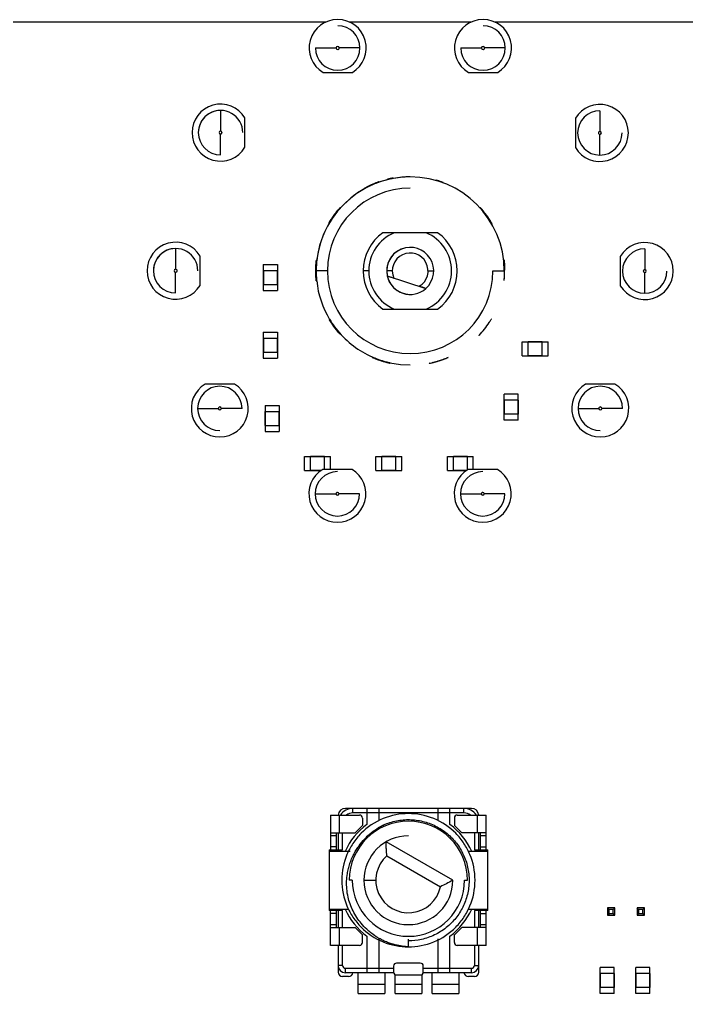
# Model space of a CAD drawing. Header units: millimetres. Extents: x -189 to 189, y -59 to 60.
# Drawn here: x 99.6 to 144.6, y -6.9 to 58.9 of the extents above; entities that cross this region are included whole.
import ezdxf

# ---------------------------------------------------------------- set-up
doc = ezdxf.new("R2010")
doc.units = ezdxf.units.MM

msp = doc.modelspace()

# ---------------------------------------------------------------- linework, layer by layer
at = {"color": 7, "linetype": 'Continuous', "lineweight": 25}
for p, q in [((120.266, 58.74), (-175.912, 58.74)), ((121.079, 58.92), (121.079, 58.92)), ((130.077, 58.74), (121.891, 58.74)), ((130.89, 58.92), (130.89, 58.92)), ((162.313, 58.74), (131.703, 58.74)), ((121.079, 58.495), (121.079, 58.495)), ((130.89, 58.495), (130.89, 58.495)), ((119.579, 56.995), (120.979, 56.995)), ((122.579, 56.995), (121.179, 56.995)), ((123.004, 56.995), (123.004, 56.995)), ((129.39, 56.995), (130.79, 56.995)), ((132.39, 56.995), (130.99, 56.995)), ((132.815, 56.995), (132.815, 56.995)), ((120.088, 55.345), (122.07, 55.345)), ((121.079, 55.495), (121.079, 55.495)), ((129.899, 55.345), (131.881, 55.345)), ((130.89, 55.495), (130.89, 55.495)), ((113.171, 53.203), (113.171, 53.203)), ((113.171, 52.778), (113.171, 51.378)), ((138.778, 52.758), (138.778, 51.358)), ((114.821, 50.287), (114.821, 52.269)), ((137.127, 52.249), (137.127, 50.267)), ((111.246, 51.278), (111.246, 51.278)), ((111.671, 51.278), (111.671, 51.278)), ((113.171, 49.778), (113.171, 51.178)), ((114.671, 51.278), (114.671, 51.278)), ((137.278, 51.258), (137.278, 51.258)), ((138.778, 49.758), (138.778, 51.158)), ((140.278, 51.258), (140.278, 51.258)), ((140.703, 51.258), (140.703, 51.258)), ((138.778, 49.333), (138.778, 49.333)), ((124.445, 48.1), (124.437, 48.124)), ((124.59, 48.16), (124.59, 48.16)), ((124.741, 48.166), (124.733, 48.19)), ((124.829, 48.183), (124.821, 48.207)), ((125.974, 48.287), (125.974, 48.287)), ((127.71, 48.045), (127.718, 48.069)), ((122.883, 47.513), (122.891, 47.488)), ((123.382, 47.733), (123.374, 47.758)), ((123.871, 47.928), (123.863, 47.953)), ((128.068, 47.932), (128.076, 47.956)), ((128.181, 47.891), (128.189, 47.916)), ((121.264, 46.196), (121.243, 46.211)), ((130.669, 46.213), (130.689, 46.228)), ((130.686, 46.194), (130.707, 46.209)), ((120.855, 45.694), (120.834, 45.708)), ((131.076, 45.718), (131.096, 45.733)), ((120.487, 45.182), (120.508, 45.167)), ((131.443, 45.165), (131.463, 45.18)), ((131.503, 45.112), (131.461, 45.179)), ((131.482, 45.097), (131.503, 45.112)), ((127.051, 44.515), (124.897, 44.515)), ((110.139, 43.872), (110.139, 43.872)), ((110.139, 43.447), (110.139, 42.047)), ((125.974, 43.524), (125.974, 43.524)), ((141.809, 43.427), (141.809, 42.027)), ((111.79, 40.956), (111.79, 42.938)), ((140.159, 42.918), (140.159, 40.936)), ((116.059, 42.374), (117.009, 42.374)), ((116.059, 42.374), (116.059, 41.974)), ((117.009, 42.374), (117.009, 41.974)), ((119.627, 42.538), (119.653, 42.538)), ((119.638, 42.642), (119.664, 42.642)), ((132.28, 42.69), (132.305, 42.69)), ((132.317, 42.585), (132.291, 42.585)), ((108.214, 41.947), (108.214, 41.947)), ((108.639, 41.947), (108.639, 41.947)), ((110.139, 40.447), (110.139, 41.847)), ((111.639, 41.947), (111.639, 41.947)), ((116.059, 41.974), (117.009, 41.974)), ((116.06, 41.024), (116.06, 41.974)), ((116.061, 41.974), (116.061, 41.024)), ((117.008, 41.974), (117.008, 41.024)), ((117.008, 41.024), (117.008, 41.974)), ((119.599, 41.961), (119.624, 41.961)), ((120.386, 41.937), (119.624, 41.937)), ((123.18, 41.937), (122.799, 41.937)), ((124.768, 41.937), (124.387, 41.937)), ((124.423, 41.6), (127.031, 40.752)), ((127.181, 41.937), (127.562, 41.937)), ((131.562, 41.937), (132.324, 41.937)), ((132.35, 41.992), (132.324, 41.992)), ((140.309, 41.927), (140.309, 41.927)), ((141.809, 40.427), (141.809, 41.827)), ((143.309, 41.927), (143.309, 41.927)), ((143.734, 41.927), (143.734, 41.927)), ((116.059, 41.024), (116.059, 40.624)), ((116.059, 41.024), (117.009, 41.024)), ((117.009, 41.024), (117.009, 40.624)), ((119.625, 41.366), (119.65, 41.366)), ((119.635, 41.262), (119.66, 41.262)), ((132.293, 41.309), (132.319, 41.309)), ((132.301, 41.387), (132.326, 41.387)), ((116.059, 40.624), (117.009, 40.624)), ((125.974, 40.349), (125.974, 40.349)), ((141.809, 40.002), (141.809, 40.002)), ((124.897, 39.359), (127.051, 39.359)), ((120.524, 38.679), (120.503, 38.664)), ((131.295, 38.47), (131.315, 38.455)), ((131.315, 38.502), (131.335, 38.487)), ((131.315, 38.455), (131.335, 38.487)), ((131.438, 38.702), (131.459, 38.687)), ((116.059, 37.802), (117.009, 37.802)), ((116.059, 37.802), (116.059, 37.402)), ((117.009, 37.802), (117.009, 37.402)), ((121.268, 37.674), (121.248, 37.659)), ((130.61, 37.597), (130.63, 37.582)), ((116.059, 37.402), (117.009, 37.402)), ((116.06, 36.452), (116.06, 37.402)), ((116.061, 37.402), (116.061, 36.452)), ((117.008, 37.402), (117.008, 36.452)), ((117.008, 36.452), (117.008, 37.402)), ((133.528, 36.198), (133.528, 37.148)), ((133.528, 37.148), (133.928, 37.148)), ((133.928, 36.198), (133.928, 37.148)), ((134.878, 37.147), (133.928, 37.147)), ((133.928, 37.146), (134.878, 37.146)), ((134.878, 37.148), (135.278, 37.148)), ((134.878, 36.198), (134.878, 37.148)), ((135.278, 36.198), (135.278, 37.148)), ((116.059, 36.452), (116.059, 36.052)), ((116.059, 36.452), (117.009, 36.452)), ((117.009, 36.452), (117.009, 36.052)), ((133.528, 36.198), (133.928, 36.198)), ((133.928, 36.199), (134.878, 36.199)), ((134.878, 36.199), (133.928, 36.199)), ((134.878, 36.198), (135.278, 36.198)), ((116.059, 36.052), (117.009, 36.052)), ((123.409, 36.101), (123.416, 36.125)), ((123.627, 36.037), (123.619, 36.013)), ((124.2, 35.84), (124.192, 35.816)), ((124.336, 35.802), (124.328, 35.778)), ((124.605, 35.736), (124.597, 35.712)), ((125.974, 35.587), (125.974, 35.587)), ((127.258, 35.718), (127.266, 35.694)), ((127.437, 35.758), (127.445, 35.734)), ((127.47, 35.74), (127.463, 35.764)), ((127.665, 35.816), (127.673, 35.792)), ((128.452, 36.09), (128.46, 36.066)), ((128.524, 36.121), (128.532, 36.097)), ((114.112, 34.296), (112.13, 34.296)), ((139.799, 34.296), (137.816, 34.296)), ((113.121, 34.146), (113.121, 34.146)), ((132.316, 33.211), (132.316, 33.611)), ((133.266, 33.611), (132.316, 33.611)), ((133.266, 33.211), (133.266, 33.611)), ((138.807, 34.146), (138.807, 34.146)), ((133.266, 33.211), (132.316, 33.211)), ((132.317, 32.261), (132.317, 33.211)), ((132.317, 33.211), (132.317, 32.261)), ((133.264, 32.261), (133.264, 33.211)), ((133.265, 33.211), (133.265, 32.261)), ((111.196, 32.646), (111.196, 32.646)), ((111.621, 32.646), (113.021, 32.646)), ((114.621, 32.646), (113.221, 32.646)), ((116.186, 32.849), (117.136, 32.849)), ((116.186, 32.849), (116.186, 32.449)), ((116.186, 32.449), (117.136, 32.449)), ((116.187, 31.499), (116.187, 32.449)), ((116.188, 32.449), (116.188, 31.499)), ((117.135, 32.449), (117.135, 31.499)), ((117.135, 31.499), (117.135, 32.449)), ((117.136, 32.849), (117.136, 32.449)), ((133.266, 32.261), (132.316, 32.261)), ((132.316, 31.861), (132.316, 32.261)), ((133.266, 31.861), (133.266, 32.261)), ((136.882, 32.646), (136.882, 32.646)), ((137.307, 32.646), (138.707, 32.646)), ((140.307, 32.646), (138.907, 32.646)), ((133.266, 31.861), (132.316, 31.861)), ((113.121, 31.146), (113.121, 31.146)), ((116.186, 31.499), (117.136, 31.499)), ((116.186, 31.499), (116.186, 31.099)), ((116.186, 31.099), (117.136, 31.099)), ((117.136, 31.499), (117.136, 31.099)), ((138.807, 31.146), (138.807, 31.146)), ((113.121, 30.721), (113.121, 30.721)), ((138.807, 30.721), (138.807, 30.721)), ((118.834, 29.401), (119.234, 29.401)), ((118.834, 28.451), (118.834, 29.401)), ((119.234, 28.451), (119.234, 29.401)), ((120.184, 29.4), (119.234, 29.4)), ((119.234, 29.399), (120.184, 29.399)), ((120.184, 29.401), (120.584, 29.401)), ((120.184, 28.529), (120.184, 29.401)), ((120.584, 28.529), (120.584, 29.401)), ((123.66, 28.451), (123.66, 29.401)), ((123.66, 29.401), (124.06, 29.401)), ((124.06, 28.451), (124.06, 29.401)), ((125.01, 29.4), (124.06, 29.4)), ((124.06, 29.399), (125.01, 29.399)), ((125.01, 29.401), (125.41, 29.401)), ((125.01, 28.451), (125.01, 29.401)), ((125.41, 28.451), (125.41, 29.401)), ((128.486, 28.451), (128.486, 29.401)), ((128.486, 29.401), (128.886, 29.401)), ((128.886, 28.451), (128.886, 29.401)), ((129.836, 29.4), (128.886, 29.4)), ((128.886, 29.399), (129.836, 29.399)), ((129.836, 28.503), (129.836, 29.401)), ((129.836, 29.401), (130.236, 29.401)), ((130.236, 28.529), (130.236, 29.401)), ((118.834, 28.451), (119.234, 28.451)), ((119.234, 28.452), (119.949, 28.452)), ((119.949, 28.452), (119.234, 28.452)), ((122.05, 28.529), (120.067, 28.529)), ((121.059, 28.379), (121.059, 28.379)), ((123.66, 28.451), (124.06, 28.451)), ((124.06, 28.452), (125.01, 28.452)), ((125.01, 28.452), (124.06, 28.452)), ((125.01, 28.451), (125.41, 28.451)), ((128.486, 28.451), (128.886, 28.451)), ((128.886, 28.452), (129.761, 28.452)), ((129.76, 28.452), (128.886, 28.452)), ((131.861, 28.529), (129.879, 28.529)), ((130.87, 28.379), (130.87, 28.379)), ((119.134, 26.879), (119.134, 26.879)), ((119.559, 26.879), (120.959, 26.879)), ((122.559, 26.879), (121.159, 26.879)), ((128.945, 26.879), (128.945, 26.879)), ((129.37, 26.879), (130.77, 26.879)), ((132.37, 26.879), (130.97, 26.879)), ((121.059, 25.379), (121.059, 25.379)), ((130.87, 25.379), (130.87, 25.379)), ((121.059, 24.954), (121.059, 24.954)), ((130.87, 24.954), (130.87, 24.954)), ((130.104, 5.629), (121.604, 5.629)), ((122.104, 5.329), (122.104, 5.629)), ((129.604, 5.329), (122.104, 5.329)), ((123.054, 5.629), (123.054, 4.553)), ((123.854, 5.629), (123.854, 4.81)), ((127.854, 4.81), (127.854, 5.629)), ((128.654, 4.553), (128.654, 5.629)), ((129.604, 5.329), (129.604, 5.629)), ((120.604, 5.179), (122.554, 5.179)), ((120.604, 5.179), (120.604, 2.829)), ((121.204, 3.979), (121.204, 5.179)), ((122.754, 4.979), (122.754, 4.479)), ((128.954, 4.979), (128.954, 4.479)), ((129.154, 5.179), (131.104, 5.179)), ((130.504, 5.179), (130.504, 3.979)), ((131.104, 2.829), (131.104, 5.179)), ((120.604, 3.979), (122.254, 3.979)), ((121.004, 2.834), (121.004, 3.979)), ((121.104, 3.979), (121.104, 2.829)), ((121.404, 2.829), (121.404, 3.979)), ((122.754, 4.479), (122.254, 3.979)), ((124.215, 4.416), (124.172, 4.511)), ((129.454, 3.979), (128.954, 4.479)), ((131.104, 3.979), (129.454, 3.979)), ((130.304, 3.979), (130.304, 2.829)), ((130.604, 2.829), (130.604, 3.979)), ((130.704, 3.979), (130.704, 2.834)), ((121.004, 3.779), (120.604, 3.779)), ((128.854, 0.779), (124.354, 3.377)), ((131.104, 3.779), (130.704, 3.779)), ((120.504, 2.829), (120.504, -1.271)), ((120.504, 2.829), (121.404, 2.829)), ((121.927, 2.729), (120.504, 2.729)), ((121.004, 3.034), (120.604, 3.034)), ((120.604, 2.834), (121.004, 2.834)), ((131.204, 2.729), (129.889, 2.729)), ((130.304, 2.829), (131.204, 2.829)), ((130.704, 3.034), (131.104, 3.034)), ((130.704, 2.834), (131.104, 2.834)), ((131.204, -1.271), (131.204, 2.829)), ((124.398, 2.428), (128.011, 0.342)), ((122.064, 0.779), (121.864, 0.779)), ((122.854, 0.779), (123.654, 0.779)), ((129.644, 0.779), (129.844, 0.779)), ((120.504, -1.171), (121.805, -1.171)), ((121.404, -1.271), (120.504, -1.271)), ((120.604, -3.621), (120.604, -1.271)), ((121.004, -1.276), (120.604, -1.276)), ((121.004, -2.421), (121.004, -1.276)), ((121.104, -1.271), (121.104, -2.421)), ((121.404, -2.421), (121.404, -1.271)), ((129.864, -1.171), (131.204, -1.171)), ((131.204, -1.271), (130.304, -1.271)), ((130.304, -1.271), (130.304, -2.421)), ((130.604, -2.421), (130.604, -1.271)), ((131.104, -1.276), (130.704, -1.276)), ((130.704, -1.276), (130.704, -2.421)), ((131.104, -3.621), (131.104, -1.271)), ((139.397, -1.201), (139.287, -1.092)), ((139.287, -1.092), (139.287, -1.592)), ((139.787, -1.092), (139.287, -1.092)), ((139.397, -1.483), (139.397, -1.201)), ((139.678, -1.201), (139.397, -1.201)), ((139.678, -1.201), (139.787, -1.092)), ((139.678, -1.483), (139.678, -1.201)), ((139.787, -1.592), (139.787, -1.092)), ((141.397, -1.201), (141.287, -1.092)), ((141.287, -1.092), (141.287, -1.592)), ((141.787, -1.092), (141.287, -1.092)), ((141.397, -1.201), (141.397, -1.483)), ((141.678, -1.201), (141.397, -1.201)), ((141.787, -1.092), (141.678, -1.201)), ((141.678, -1.483), (141.678, -1.201)), ((141.787, -1.592), (141.787, -1.092)), ((121.004, -1.476), (120.604, -1.476)), ((130.704, -1.476), (131.104, -1.476)), ((139.287, -1.592), (139.397, -1.483)), ((139.287, -1.592), (139.787, -1.592)), ((139.678, -1.483), (139.397, -1.483)), ((139.787, -1.592), (139.678, -1.483)), ((141.397, -1.483), (141.287, -1.592)), ((141.287, -1.592), (141.787, -1.592)), ((141.678, -1.483), (141.397, -1.483)), ((141.787, -1.592), (141.678, -1.483)), ((120.604, -2.221), (121.004, -2.221)), ((120.604, -2.421), (122.254, -2.421)), ((121.204, -3.621), (121.204, -2.421)), ((122.254, -2.421), (122.754, -2.921)), ((128.954, -2.921), (129.454, -2.421)), ((131.104, -2.421), (129.454, -2.421)), ((130.504, -2.421), (130.504, -3.621)), ((130.704, -2.221), (131.104, -2.221)), ((122.754, -3.421), (122.754, -2.921)), ((123.054, -2.996), (123.054, -5.471)), ((123.854, -3.19), (123.854, -5.471)), ((125.854, -3.721), (125.854, -3.211)), ((127.854, -5.471), (127.854, -3.19)), ((128.654, -5.471), (128.654, -2.996)), ((128.954, -3.421), (128.954, -2.921)), ((122.554, -3.621), (120.604, -3.621)), ((121.104, -3.621), (121.104, -5.421)), ((121.404, -4.971), (121.404, -3.621)), ((131.104, -3.621), (129.154, -3.621)), ((130.304, -3.621), (130.304, -4.971)), ((130.604, -5.421), (130.604, -3.621)), ((121.404, -4.971), (121.104, -4.971)), ((121.604, -5.171), (124.854, -5.171)), ((121.604, -5.471), (121.604, -5.171)), ((124.854, -5.021), (124.854, -5.421)), ((126.654, -4.821), (125.054, -4.821)), ((126.854, -5.421), (126.854, -5.021)), ((126.854, -5.171), (130.104, -5.171)), ((130.104, -5.471), (130.104, -5.171)), ((130.304, -4.971), (130.604, -4.971)), ((139.743, -5.124), (138.793, -5.124)), ((138.793, -5.524), (138.793, -5.124)), ((139.743, -5.524), (139.743, -5.124)), ((142.156, -5.124), (141.206, -5.124)), ((141.206, -5.524), (141.206, -5.124)), ((142.156, -5.524), (142.156, -5.124)), ((121.809, -5.721), (121.404, -5.721)), ((124.861, -5.471), (121.604, -5.471)), ((122.454, -6.871), (122.454, -5.471)), ((124.254, -5.471), (124.254, -6.871)), ((124.954, -6.871), (124.954, -5.595)), ((125.054, -5.621), (126.654, -5.621)), ((126.754, -5.595), (126.754, -6.871)), ((130.104, -5.471), (126.848, -5.471)), ((127.454, -6.871), (127.454, -5.471)), ((129.254, -5.471), (129.254, -6.871)), ((130.304, -5.721), (129.9, -5.721)), ((139.743, -5.524), (138.793, -5.524)), ((138.794, -6.474), (138.794, -5.524)), ((138.794, -5.524), (138.794, -6.474)), ((139.741, -6.474), (139.741, -5.524)), ((139.742, -5.524), (139.742, -6.474)), ((142.156, -5.524), (141.206, -5.524)), ((141.207, -6.474), (141.207, -5.524)), ((141.207, -5.524), (141.207, -6.474)), ((142.154, -6.474), (142.154, -5.524)), ((142.155, -5.524), (142.155, -6.474)), ((124.254, -6.271), (122.454, -6.271)), ((126.754, -6.271), (124.954, -6.271)), ((129.254, -6.271), (127.454, -6.271)), ((139.743, -6.474), (138.793, -6.474)), ((138.793, -6.874), (138.793, -6.474)), ((139.743, -6.874), (139.743, -6.474)), ((142.156, -6.474), (141.206, -6.474)), ((141.206, -6.874), (141.206, -6.474)), ((142.156, -6.874), (142.156, -6.474)), ((122.454, -6.871), (124.254, -6.871)), ((124.954, -6.871), (126.754, -6.871)), ((127.454, -6.871), (129.254, -6.871)), ((139.743, -6.874), (138.793, -6.874)), ((142.156, -6.874), (141.206, -6.874))]:
    msp.add_line(p, q, dxfattribs=at)
at = {"color": 7, "linetype": 'Continuous', "lineweight": 25, "flags": 128}
msp.add_lwpolyline([(124.605, 35.736), (125.311, 35.622), (125.974, 35.587)], dxfattribs=at)
at = {"color": 7, "linetype": 'Continuous', "lineweight": 25}
for centre, radius, start, end in [((121.079, 56.995), 1.925, 300.98808, 239.01192), ((121.079, 56.995), 1.925, 300.98808, 90), ((130.89, 56.995), 1.925, 300.98808, 239.01192), ((130.89, 56.995), 1.925, 300.98808, 90), ((121.079, 56.995), 1.5, 270, 90), ((130.89, 56.995), 1.5, 270, 90), ((121.079, 56.995), 1.5, 180, 0), ((121.079, 56.995), 0.1, 0, 270), ((130.89, 56.995), 1.5, 180, 0), ((130.89, 56.995), 0.1, 0, 270), ((113.171, 51.278), 1.925, 30.98809, 329.01193), ((113.171, 51.278), 1.925, 30.98809, 180.00001), ((113.171, 51.278), 1.5, 90.00001, 270.00001), ((113.171, 51.278), 1.5, 0.00001, 180.00001), ((138.778, 51.258), 1.925, 210.98809, 149.01192), ((138.778, 51.258), 1.5, 90.00001, 270.00001), ((113.171, 51.278), 0.1, 90.00001, 0.00001), ((138.778, 51.258), 0.1, 270.00001, 180.00001), ((138.778, 51.258), 1.925, 210.98809, 0.00001), ((138.778, 51.258), 1.5, 180.00001, 0.00001), ((125.974, 41.937), 6.35, 0, 180), ((125.974, 41.937), 6.35, 90, 110.75775), ((125.974, 41.937), 6.375, 100.42222, 103.95277), ((125.974, 41.937), 6.375, 102.54315, 103.95277), ((125.974, 41.937), 6.35, 101.20248, 103.93656), ((125.974, 41.937), 6.375, 70.7501, 74.12718), ((125.974, 41.937), 5.588, 90, 0), ((125.974, 41.937), 6.35, 119.05219, 137.88304), ((125.974, 41.937), 6.375, 33.7948, 42.30601), ((125.974, 41.937), 6.35, 149.07609, 173.62288), ((125.974, 41.937), 3.175, 125.7082, 234.2918), ((125.974, 41.937), 3.175, 125.7082, 234.2918), ((125.974, 41.937), 2.794, 112.6719, 247.32811), ((125.974, 41.937), 2.794, 292.6719, 67.32811), ((125.974, 41.937), 3.175, 305.7082, 54.2918), ((110.139, 41.947), 1.925, 30.98809, 329.01193), ((110.139, 41.947), 1.925, 30.98809, 180.00001), ((110.139, 41.947), 1.5, 90.00001, 270.00001), ((110.139, 41.947), 1.5, 0.00001, 180.00001), ((125.974, 41.937), 1.588, 311.73501, 192.265), ((125.974, 41.937), 1.588, 90, 270), ((141.809, 41.927), 1.925, 210.98809, 149.01192), ((141.809, 41.927), 1.5, 90.00001, 270.00001), ((125.974, 41.937), 1.207, 300.45884, 203.54116), ((110.139, 41.947), 0.1, 90.00001, 0.00001), ((125.974, 41.937), 1.588, 192.265, 311.73501), ((125.974, 41.937), 6.375, 354.34627, 355.99103), ((141.809, 41.927), 1.925, 210.98809, 0.00001), ((141.809, 41.927), 1.5, 180.00001, 0.00001), ((141.809, 41.927), 0.1, 270.00001, 180.00001), ((125.974, 41.937), 6.35, 186.10575, 211.09672), ((125.974, 41.937), 6.375, 210.8923, 222.14877), ((125.974, 41.937), 6.35, 210.87181, 222.17346), ((125.974, 41.937), 6.375, 327.23407, 329.34722), ((125.974, 41.937), 6.35, 219.45069, 246.24512), ((125.974, 41.937), 6.375, 281.69004, 283.3365), ((125.974, 41.937), 6.375, 285.44791, 292.94684), ((113.121, 32.646), 1.925, 120.98809, 59.01192), ((113.121, 32.646), 1.925, 120.98809, 270), ((138.807, 32.646), 1.925, 120.98809, 59.01192), ((138.807, 32.646), 1.925, 120.98809, 270), ((113.121, 32.646), 1.5, 0, 180), ((113.121, 32.646), 1.5, 90, 270), ((138.807, 32.646), 1.5, 0, 180), ((138.807, 32.646), 1.5, 90, 270), ((113.121, 32.646), 0.1, 180, 90), ((138.807, 32.646), 0.1, 180, 90), ((121.059, 26.879), 1.925, 120.98809, 59.01192), ((121.059, 26.879), 1.925, 120.98809, 270), ((121.059, 26.879), 1.5, 90, 270), ((130.87, 26.879), 1.925, 120.98809, 59.01192), ((130.87, 26.879), 1.925, 120.98809, 270), ((130.87, 26.879), 1.5, 90, 270), ((121.059, 26.879), 0.1, 180, 90), ((130.87, 26.879), 0.1, 180, 90), ((121.059, 26.879), 1.5, 180, 0), ((130.87, 26.879), 1.5, 180, 0), ((121.604, 5.129), 0.5, 90, 174.26083), ((122.104, 4.629), 1, 90, 146.63299), ((122.104, 4.629), 0.7, 90, 128.21321), ((129.604, 4.629), 1, 33.36701, 90), ((129.604, 4.629), 0.7, 51.78679, 90), ((130.104, 5.129), 0.5, 5.73917, 90), ((125.854, 0.779), 3.99, 0, 180), ((122.554, 4.979), 0.2, 360, 90), ((129.154, 4.979), 0.2, 90, 180), ((125.854, 0.779), 4.7, 126.56574, 155.48738), ((125.854, 0.779), 4.7, 24.51262, 53.43426), ((125.854, 0.779), 3, 90, 0), ((125.854, 0.779), 2.2, 131.447, 348.553), ((125.854, 0.779), 3.79, 180, 0), ((125.854, 0.779), 4.7, 204.51262, 233.43426), ((125.854, 0.779), 4.7, 306.56574, 335.48738), ((122.554, -3.421), 0.2, 270, 360), ((129.154, -3.421), 0.2, 180, 270), ((121.604, -4.971), 0.5, 180, 270), ((121.604, -4.971), 0.2, 180, 270), ((125.054, -5.021), 0.2, 90, 180), ((126.654, -5.021), 0.2, 360, 90), ((130.104, -4.971), 0.2, 270, 360), ((130.104, -4.971), 0.5, 270, 360), ((121.404, -5.421), 0.3, 180, 270), ((121.809, -5.421), 0.3, 270, 350.40593), ((125.054, -5.421), 0.2, 180, 270), ((126.654, -5.421), 0.2, 270, 0), ((129.9, -5.421), 0.3, 189.59407, 270), ((130.304, -5.421), 0.3, 270, 0)]:
    msp.add_arc(centre, radius, start, end, dxfattribs=at)
for points, knots in [([(121.079, 56.895), (121.106, 56.895), (121.13, 56.905), (121.169, 56.943), (121.179, 56.967), (121.179, 56.995)], [0, 0, 0, 0, 0.5, 0.5, 1, 1, 1, 1]), ([(130.89, 56.895), (130.917, 56.895), (130.941, 56.905), (130.98, 56.943), (130.99, 56.967), (130.99, 56.995)], [0, 0, 0, 0, 0.5, 0.5, 1, 1, 1, 1]), ([(113.271, 51.278), (113.271, 51.305), (113.261, 51.329), (113.223, 51.368), (113.199, 51.378), (113.171, 51.378)], [0, 0, 0, 0, 0.5, 0.5, 1, 1, 1, 1]), ([(138.678, 51.258), (138.678, 51.231), (138.688, 51.207), (138.726, 51.168), (138.75, 51.158), (138.778, 51.158)], [0, 0, 0, 0, 0.5, 0.5, 1, 1, 1, 1]), ([(122.883, 47.513), (122.884, 47.513), (122.886, 47.515), (122.91, 47.528), (122.953, 47.551), (123.014, 47.584), (123.092, 47.624), (123.183, 47.668), (123.275, 47.712), (123.341, 47.743), (123.374, 47.758)], [0, 0, 0, 0, 0.191845, 0.358051, 0.498659, 0.625643, 0.748701, 0.835175, 0.91892, 1, 1, 1, 1]), ([(123.374, 47.758), (123.352, 47.748), (123.311, 47.73), (123.251, 47.702), (123.196, 47.676), (123.148, 47.653), (123.088, 47.621), (123.018, 47.585), (122.942, 47.545), (122.889, 47.517), (122.885, 47.514), (122.883, 47.513)], [0, 0, 0, 0, 0.052401, 0.103727, 0.154011, 0.203242, 0.251421, 0.357618, 0.501574, 0.72283, 1, 1, 1, 1]), ([(123.382, 47.733), (123.361, 47.724), (123.32, 47.706), (123.261, 47.678), (123.206, 47.652), (123.156, 47.627), (123.11, 47.604), (123.068, 47.583), (123.029, 47.563), (122.995, 47.545), (122.944, 47.518), (122.9, 47.493), (122.894, 47.49), (122.891, 47.488)], [0, 0, 0, 0, 0.051677, 0.101517, 0.150811, 0.200893, 0.253034, 0.308367, 0.367841, 0.432221, 0.502113, 0.718397, 1, 1, 1, 1]), ([(123.369, 47.756), (123.351, 47.747), (123.314, 47.731), (123.263, 47.707), (123.216, 47.685), (123.175, 47.665), (123.139, 47.647), (123.108, 47.632), (123.082, 47.619), (123.061, 47.608), (123.044, 47.599), (123.032, 47.593), (123.025, 47.589), (123.023, 47.588), (123.023, 47.588)], [0, 0, 0, 0, 0.059791, 0.11755, 0.175729, 0.236729, 0.302644, 0.375143, 0.455486, 0.544599, 0.643164, 0.751683, 0.870533, 1, 1, 1, 1]), ([(123.023, 47.588), (123.023, 47.588), (123.024, 47.589), (123.033, 47.593), (123.048, 47.601), (123.065, 47.61), (123.074, 47.614)], [0, 0, 0, 0, 0.264709, 0.500149, 0.752423, 1, 1, 1, 1]), ([(123.074, 47.614), (123.081, 47.618), (123.093, 47.624), (123.126, 47.641), (123.18, 47.667), (123.256, 47.704), (123.318, 47.733), (123.352, 47.748), (123.369, 47.756)], [0, 0, 0, 0, 0.154096, 0.286056, 0.569498, 0.783883, 0.891134, 1, 1, 1, 1]), ([(123.716, 47.899), (123.715, 47.899), (123.714, 47.898), (123.703, 47.894), (123.671, 47.882), (123.606, 47.857), (123.501, 47.813), (123.428, 47.782), (123.389, 47.764), (123.369, 47.756)], [0, 0, 0, 0, 0.166822, 0.350965, 0.499203, 0.749297, 0.874571, 0.937501, 1, 1, 1, 1]), ([(123.369, 47.756), (123.392, 47.766), (123.437, 47.786), (123.507, 47.816), (123.608, 47.857), (123.679, 47.885), (123.711, 47.897), (123.714, 47.898), (123.716, 47.899)], [0, 0, 0, 0, 0.071362, 0.143316, 0.250926, 0.499982, 0.708476, 1, 1, 1, 1]), ([(123.863, 47.953), (123.862, 47.952), (123.861, 47.952), (123.846, 47.947), (123.824, 47.939), (123.79, 47.927), (123.742, 47.908), (123.669, 47.88), (123.578, 47.844), (123.477, 47.803), (123.407, 47.772), (123.374, 47.758)], [0, 0, 0, 0, 0.164482, 0.302649, 0.414503, 0.500049, 0.61746, 0.72607, 0.826029, 0.917286, 1, 1, 1, 1]), ([(123.871, 47.928), (123.87, 47.928), (123.867, 47.927), (123.854, 47.922), (123.833, 47.915), (123.798, 47.903), (123.743, 47.882), (123.663, 47.852), (123.574, 47.816), (123.481, 47.777), (123.415, 47.748), (123.382, 47.733)], [0, 0, 0, 0, 0.155185, 0.289867, 0.404544, 0.500032, 0.632919, 0.749625, 0.835672, 0.91707, 1, 1, 1, 1]), ([(123.579, 47.845), (123.593, 47.851), (123.652, 47.875), (123.725, 47.902), (123.854, 47.95), (123.859, 47.952), (123.863, 47.953)], [0, 0, 0, 0, 0.050416, 0.204204, 0.388136, 1, 1, 1, 1]), ([(120.829, 45.701), (120.844, 45.721), (120.872, 45.76), (120.915, 45.816), (120.955, 45.868), (120.992, 45.914), (121.035, 45.968), (121.079, 46.022), (121.115, 46.064), (121.12, 46.07), (121.123, 46.073)], [0, 0, 0, 0, 0.109376, 0.212515, 0.310913, 0.406294, 0.500542, 0.673067, 0.834491, 1, 1, 1, 1]), ([(121.243, 46.211), (121.243, 46.21), (121.241, 46.208), (121.23, 46.196), (121.211, 46.174), (121.176, 46.135), (121.112, 46.062), (121.022, 45.952), (120.923, 45.827), (120.862, 45.746), (120.834, 45.708)], [0, 0, 0, 0, 0.088722, 0.172251, 0.250583, 0.35643, 0.500176, 0.694499, 0.86112, 1, 1, 1, 1]), ([(121.123, 46.073), (121.122, 46.072), (121.12, 46.069), (121.107, 46.055), (121.089, 46.033), (121.063, 46.002), (121.018, 45.947), (120.942, 45.853), (120.875, 45.763), (120.84, 45.716)], [0, 0, 0, 0, 0.102686, 0.201093, 0.298224, 0.397197, 0.500965, 0.740887, 1, 1, 1, 1]), ([(120.849, 45.728), (120.868, 45.753), (120.909, 45.809), (120.977, 45.895), (121.052, 45.988), (121.144, 46.099), (121.228, 46.196), (121.239, 46.206), (121.243, 46.211)], [0, 0, 0, 0, 0.098845, 0.215383, 0.349602, 0.501516, 0.777093, 1, 1, 1, 1]), ([(121.264, 46.196), (121.263, 46.194), (121.26, 46.191), (121.235, 46.163), (121.194, 46.117), (121.122, 46.033), (121.028, 45.921), (120.93, 45.794), (120.88, 45.727), (120.855, 45.694)], [0, 0, 0, 0, 0.125737, 0.25051, 0.375503, 0.500317, 0.749885, 0.874307, 1, 1, 1, 1]), ([(131.096, 45.733), (131.078, 45.757), (131.038, 45.81), (130.971, 45.896), (130.896, 45.99), (130.817, 46.084), (130.752, 46.159), (130.713, 46.203), (130.709, 46.207), (130.707, 46.209)], [0, 0, 0, 0, 0.093701, 0.208363, 0.343833, 0.500192, 0.689825, 0.856346, 1, 1, 1, 1]), ([(131.068, 45.771), (131.043, 45.804), (130.991, 45.872), (130.91, 45.973), (130.84, 46.058), (130.831, 46.067), (130.828, 46.071)], [0, 0, 0, 0, 0.239631, 0.501071, 0.790015, 1, 1, 1, 1]), ([(120.834, 45.708), (120.815, 45.682), (120.773, 45.624), (120.709, 45.531), (120.642, 45.431), (120.574, 45.326), (120.522, 45.243), (120.491, 45.191), (120.488, 45.185), (120.487, 45.182)], [0, 0, 0, 0, 0.100861, 0.217842, 0.350938, 0.500122, 0.690595, 0.857253, 1, 1, 1, 1]), ([(120.855, 45.694), (120.83, 45.66), (120.782, 45.593), (120.692, 45.463), (120.603, 45.325), (120.543, 45.227), (120.518, 45.185), (120.51, 45.171), (120.508, 45.169), (120.508, 45.167)], [0, 0, 0, 0, 0.126035, 0.250822, 0.499465, 0.69933, 0.849306, 0.916593, 1, 1, 1, 1]), ([(120.84, 45.716), (120.825, 45.696), (120.797, 45.658), (120.758, 45.602), (120.722, 45.55), (120.689, 45.502), (120.652, 45.447), (120.616, 45.392), (120.588, 45.348), (120.584, 45.342), (120.582, 45.339)], [0, 0, 0, 0, 0.108331, 0.21084, 0.309178, 0.405209, 0.500936, 0.670719, 0.832335, 1, 1, 1, 1]), ([(120.582, 45.339), (120.583, 45.34), (120.585, 45.342), (120.592, 45.355), (120.606, 45.375), (120.626, 45.406), (120.657, 45.454), (120.702, 45.522), (120.763, 45.61), (120.807, 45.671), (120.829, 45.701)], [0, 0, 0, 0, 0.102433, 0.196928, 0.285606, 0.391306, 0.500116, 0.664538, 0.832386, 1, 1, 1, 1]), ([(131.463, 45.18), (131.462, 45.182), (131.461, 45.185), (131.452, 45.201), (131.434, 45.231), (131.406, 45.277), (131.356, 45.356), (131.283, 45.469), (131.188, 45.607), (131.125, 45.694), (131.096, 45.733)], [0, 0, 0, 0, 0.084796, 0.177303, 0.277461, 0.385313, 0.500861, 0.695902, 0.862253, 1, 1, 1, 1]), ([(120.487, 45.182), (120.487, 45.183), (120.488, 45.185), (120.495, 45.199), (120.515, 45.233), (120.554, 45.295), (120.59, 45.351), (120.61, 45.382)], [0, 0, 0, 0, 0.092533, 0.238772, 0.438755, 0.69244, 1, 1, 1, 1]), ([(124.897, 44.515), (124.834, 44.515), (124.706, 44.515), (124.514, 44.515), (124.318, 44.515), (124.188, 44.515), (124.121, 44.515)], [0, 0, 0, 0, 0.236132, 0.480671, 0.734931, 1, 1, 1, 1]), ([(127.828, 44.515), (127.697, 44.515), (127.446, 44.515), (127.179, 44.515), (127.051, 44.515)], [0, 0, 0, 0, 0.519352, 1, 1, 1, 1]), ([(119.599, 41.961), (119.599, 42.003), (119.6, 42.086), (119.605, 42.224), (119.613, 42.363), (119.621, 42.468), (119.625, 42.517), (119.627, 42.534), (119.627, 42.537), (119.627, 42.538)], [0, 0, 0, 0, 0.144087, 0.286877, 0.50039, 0.69968, 0.84991, 0.91827, 1, 1, 1, 1]), ([(119.62, 42.46), (119.62, 42.458), (119.62, 42.455), (119.619, 42.44), (119.617, 42.412), (119.613, 42.365), (119.608, 42.281), (119.601, 42.146), (119.6, 42.025), (119.599, 41.963)], [0, 0, 0, 0, 0.089708, 0.172835, 0.25149, 0.372718, 0.502213, 0.7428, 1, 1, 1, 1]), ([(119.599, 41.951), (119.599, 41.979), (119.6, 42.034), (119.601, 42.112), (119.604, 42.182), (119.606, 42.245), (119.61, 42.317), (119.615, 42.39), (119.619, 42.448), (119.62, 42.456), (119.62, 42.46)], [0, 0, 0, 0, 0.114281, 0.219801, 0.318036, 0.410811, 0.500286, 0.672306, 0.834015, 1, 1, 1, 1]), ([(119.613, 42.356), (119.613, 42.354), (119.612, 42.351), (119.611, 42.334), (119.61, 42.306), (119.608, 42.268), (119.605, 42.206), (119.6, 42.098), (119.599, 42.003), (119.599, 41.951)], [0, 0, 0, 0, 0.099027, 0.194976, 0.29156, 0.392424, 0.500778, 0.724334, 1, 1, 1, 1]), ([(119.599, 41.958), (119.599, 41.984), (119.6, 42.034), (119.601, 42.106), (119.603, 42.171), (119.606, 42.249), (119.611, 42.333), (119.612, 42.348), (119.613, 42.356)], [0, 0, 0, 0, 0.134626, 0.260973, 0.382211, 0.501915, 0.753255, 1, 1, 1, 1]), ([(119.627, 42.538), (119.627, 42.537), (119.627, 42.534), (119.626, 42.519), (119.623, 42.494), (119.62, 42.449), (119.613, 42.368), (119.609, 42.292), (119.607, 42.249)], [0, 0, 0, 0, 0.138355, 0.251108, 0.376262, 0.501189, 0.726871, 1, 1, 1, 1]), ([(119.621, 42.46), (119.623, 42.484), (119.628, 42.551), (119.636, 42.624), (119.637, 42.636), (119.638, 42.642)], [0, 0, 0, 0, 0.213628, 0.595181, 1, 1, 1, 1]), ([(119.638, 42.642), (119.638, 42.641), (119.638, 42.639), (119.636, 42.626), (119.634, 42.602), (119.629, 42.558), (119.625, 42.512), (119.623, 42.488)], [0, 0, 0, 0, 0.178999, 0.344756, 0.499268, 0.738888, 1, 1, 1, 1]), ([(119.653, 42.538), (119.653, 42.537), (119.653, 42.534), (119.651, 42.519), (119.647, 42.471), (119.639, 42.369), (119.631, 42.229), (119.626, 42.091), (119.625, 42.005), (119.624, 41.961)], [0, 0, 0, 0, 0.078667, 0.143822, 0.28649, 0.500559, 0.700162, 0.849892, 1, 1, 1, 1]), ([(119.664, 42.642), (119.663, 42.638), (119.662, 42.629), (119.656, 42.564), (119.653, 42.534)], [0, 0, 0, 0, 0.520859, 1, 1, 1, 1]), ([(132.305, 42.69), (132.305, 42.688), (132.306, 42.684), (132.308, 42.662), (132.313, 42.624), (132.317, 42.587), (132.318, 42.568)], [0, 0, 0, 0, 0.2628609, 0.4996865, 0.7375973, 1, 1, 1, 1]), ([(132.35, 41.992), (132.349, 42.022), (132.348, 42.087), (132.345, 42.189), (132.34, 42.298), (132.333, 42.404), (132.326, 42.491), (132.321, 42.548), (132.318, 42.58), (132.317, 42.584), (132.317, 42.585)], [0, 0, 0, 0, 0.103539, 0.22151, 0.353851, 0.500568, 0.650356, 0.783529, 0.900083, 1, 1, 1, 1]), ([(132.318, 42.568), (132.32, 42.553), (132.323, 42.524), (132.328, 42.47), (132.332, 42.412), (132.335, 42.369), (132.337, 42.348)], [0, 0, 0, 0, 0.250208, 0.500122, 0.749938, 1, 1, 1, 1]), ([(132.324, 42.507), (132.324, 42.506), (132.325, 42.503), (132.326, 42.488), (132.328, 42.465), (132.331, 42.432), (132.334, 42.391), (132.339, 42.315), (132.346, 42.181), (132.348, 42.057), (132.35, 41.99)], [0, 0, 0, 0, 0.0844841, 0.166047, 0.2466358, 0.3282671, 0.4128832, 0.5022317, 0.7336911, 1, 1, 1, 1]), ([(132.35, 41.882), (132.35, 41.909), (132.35, 41.964), (132.349, 42.047), (132.347, 42.132), (132.343, 42.225), (132.339, 42.316), (132.336, 42.376), (132.334, 42.4), (132.333, 42.402), (132.333, 42.403)], [0, 0, 0, 0, 0.118651, 0.24159, 0.368708, 0.500185, 0.682481, 0.826413, 0.932272, 1, 1, 1, 1]), ([(110.239, 41.947), (110.239, 41.974), (110.229, 41.998), (110.191, 42.037), (110.167, 42.047), (110.139, 42.047)], [0, 0, 0, 0, 0.5, 0.5, 1, 1, 1, 1]), ([(119.599, 41.937), (119.6, 41.845), (119.602, 41.713), (119.608, 41.584), (119.611, 41.55), (119.611, 41.548)], [0, 0, 0, 0, 0.682701, 0.980485, 1, 1, 1, 1]), ([(119.618, 41.444), (119.618, 41.446), (119.618, 41.45), (119.616, 41.471), (119.614, 41.503), (119.611, 41.547), (119.607, 41.623), (119.601, 41.754), (119.6, 41.873), (119.599, 41.937)], [0, 0, 0, 0, 0.105016, 0.204557, 0.301731, 0.399873, 0.502221, 0.733621, 1, 1, 1, 1]), ([(119.599, 41.937), (119.599, 41.911), (119.599, 41.861), (119.601, 41.789), (119.603, 41.72), (119.605, 41.657), (119.608, 41.593), (119.612, 41.533), (119.615, 41.483), (119.618, 41.45), (119.618, 41.446), (119.618, 41.444)], [0, 0, 0, 0, 0.104742, 0.205319, 0.303567, 0.401456, 0.500972, 0.630333, 0.750816, 0.875461, 1, 1, 1, 1]), ([(119.611, 41.548), (119.611, 41.55), (119.611, 41.554), (119.609, 41.584), (119.607, 41.626), (119.603, 41.694), (119.6, 41.797), (119.599, 41.89), (119.599, 41.937)], [0, 0, 0, 0, 0.126056, 0.25185, 0.370444, 0.502387, 0.750467, 1, 1, 1, 1]), ([(119.599, 41.937), (119.599, 41.912), (119.599, 41.864), (119.6, 41.795), (119.602, 41.732), (119.605, 41.667), (119.608, 41.605), (119.61, 41.558), (119.611, 41.551), (119.611, 41.548)], [0, 0, 0, 0, 0.135225, 0.261751, 0.382291, 0.49997, 0.676325, 0.837412, 1, 1, 1, 1]), ([(119.625, 41.366), (119.624, 41.368), (119.624, 41.371), (119.623, 41.389), (119.62, 41.414), (119.618, 41.449), (119.614, 41.493), (119.609, 41.577), (119.601, 41.723), (119.6, 41.864), (119.599, 41.937)], [0, 0, 0, 0, 0.0860408, 0.1689452, 0.2502772, 0.3316916, 0.4148382, 0.5012677, 0.7451453, 1, 1, 1, 1]), ([(119.605, 41.663), (119.607, 41.622), (119.611, 41.543), (119.617, 41.452), (119.622, 41.398), (119.624, 41.37), (119.625, 41.367), (119.625, 41.366)], [0, 0, 0, 0, 0.251068, 0.500041, 0.69916, 0.849221, 1, 1, 1, 1]), ([(119.624, 41.937), (119.625, 41.907), (119.625, 41.849), (119.627, 41.764), (119.629, 41.685), (119.633, 41.612), (119.637, 41.529), (119.643, 41.446), (119.649, 41.382), (119.65, 41.371), (119.65, 41.366)], [0, 0, 0, 0, 0.1054083, 0.2063249, 0.3045236, 0.401927, 0.500504, 0.6694793, 0.8316108, 1, 1, 1, 1]), ([(119.63, 41.663), (119.632, 41.632), (119.635, 41.574), (119.64, 41.496), (119.645, 41.43), (119.651, 41.353), (119.658, 41.279), (119.66, 41.268), (119.66, 41.262)], [0, 0, 0, 0, 0.1425887, 0.2728296, 0.3919274, 0.5014548, 0.7434778, 1, 1, 1, 1]), ([(124.423, 41.6), (124.501, 41.574), (124.646, 41.527), (124.798, 41.478), (124.868, 41.455)], [0, 0, 0, 0, 0.536487, 1, 1, 1, 1]), ([(132.326, 41.387), (132.327, 41.394), (132.328, 41.409), (132.331, 41.446), (132.335, 41.505), (132.341, 41.597), (132.346, 41.721), (132.35, 41.86), (132.35, 41.95), (132.35, 41.992)], [0, 0, 0, 0, 0.097812, 0.213845, 0.348001, 0.500225, 0.688501, 0.855052, 1, 1, 1, 1]), ([(132.334, 41.491), (132.336, 41.507), (132.337, 41.525), (132.34, 41.576), (132.342, 41.609), (132.343, 41.65)], [0, 0, 0, 0, 0.5, 0.5, 1, 1, 1, 1]), ([(132.343, 41.65), (132.344, 41.699), (132.345, 41.752), (132.347, 41.868), (132.349, 41.929), (132.35, 41.99)], [0, 0, 0, 0, 0.5, 0.5, 1, 1, 1, 1]), ([(141.709, 41.927), (141.709, 41.9), (141.719, 41.876), (141.758, 41.837), (141.781, 41.827), (141.809, 41.827)], [0, 0, 0, 0, 0.5, 0.5, 1, 1, 1, 1]), ([(119.635, 41.262), (119.634, 41.268), (119.633, 41.28), (119.625, 41.353), (119.62, 41.42), (119.618, 41.444)], [0, 0, 0, 0, 0.4086315, 0.7943548, 1, 1, 1, 1]), ([(119.618, 41.444), (119.622, 41.395), (119.631, 41.29), (119.634, 41.271), (119.635, 41.262)], [0, 0, 0, 0, 0.464796, 1, 1, 1, 1]), ([(127.031, 40.752), (126.953, 40.778), (126.807, 40.825), (126.656, 40.874), (126.586, 40.897)], [0, 0, 0, 0, 0.540999, 1, 1, 1, 1]), ([(124.121, 39.359), (124.252, 39.359), (124.503, 39.359), (124.769, 39.359), (124.897, 39.359)], [0, 0, 0, 0, 0.519352, 1, 1, 1, 1]), ([(127.051, 39.359), (127.115, 39.359), (127.243, 39.359), (127.435, 39.359), (127.631, 39.359), (127.761, 39.359), (127.828, 39.359)], [0, 0, 0, 0, 0.2361319, 0.4806711, 0.7349308, 1, 1, 1, 1]), ([(123.577, 36.029), (123.575, 36.03), (123.515, 36.054), (123.435, 36.089), (123.417, 36.097), (123.409, 36.101)], [0, 0, 0, 0, 0.015045, 0.509417, 1, 1, 1, 1]), ([(123.409, 36.101), (123.41, 36.1), (123.412, 36.098), (123.441, 36.085), (123.509, 36.056), (123.579, 36.028), (123.619, 36.013)], [0, 0, 0, 0, 0.132582, 0.343435, 0.632424, 1, 1, 1, 1]), ([(123.416, 36.125), (123.418, 36.124), (123.421, 36.123), (123.434, 36.117), (123.453, 36.109), (123.485, 36.095), (123.543, 36.071), (123.596, 36.049), (123.627, 36.037)], [0, 0, 0, 0, 0.122688, 0.246004, 0.371033, 0.498811, 0.712974, 1, 1, 1, 1]), ([(123.577, 36.029), (123.579, 36.029), (123.581, 36.028), (123.597, 36.022), (123.62, 36.012), (123.653, 35.999), (123.712, 35.976), (123.82, 35.936), (123.923, 35.901), (123.978, 35.882)], [0, 0, 0, 0, 0.106759, 0.207746, 0.30535, 0.402212, 0.50103, 0.736381, 1, 1, 1, 1]), ([(123.993, 35.877), (123.971, 35.885), (123.927, 35.899), (123.864, 35.921), (123.806, 35.942), (123.752, 35.961), (123.679, 35.989), (123.597, 36.021), (123.584, 36.027), (123.577, 36.029)], [0, 0, 0, 0, 0.107703, 0.20983, 0.308141, 0.404606, 0.501306, 0.750166, 1, 1, 1, 1]), ([(123.815, 35.938), (123.848, 35.926), (123.881, 35.915), (123.948, 35.892), (123.981, 35.881), (124.015, 35.87)], [0, 0, 0, 0, 0.5, 0.5, 1, 1, 1, 1]), ([(123.978, 35.882), (124.035, 35.864), (124.112, 35.839), (124.176, 35.821), (124.193, 35.816)], [0, 0, 0, 0, 0.748795, 1, 1, 1, 1]), ([(124.419, 35.754), (124.418, 35.755), (124.415, 35.755), (124.397, 35.76), (124.37, 35.767), (124.333, 35.776), (124.267, 35.794), (124.153, 35.826), (124.048, 35.86), (123.993, 35.877)], [0, 0, 0, 0, 0.103249, 0.202055, 0.299272, 0.397891, 0.500782, 0.741898, 1, 1, 1, 1]), ([(124.015, 35.87), (124.045, 35.861), (124.11, 35.84), (124.214, 35.81), (124.325, 35.778), (124.459, 35.744), (124.577, 35.715), (124.591, 35.713), (124.597, 35.712)], [0, 0, 0, 0, 0.099576, 0.216351, 0.350332, 0.501524, 0.775525, 1, 1, 1, 1]), ([(124.597, 35.712), (124.589, 35.714), (124.577, 35.716), (124.499, 35.734), (124.394, 35.76), (124.286, 35.787), (124.2, 35.814), (124.193, 35.816)], [0, 0, 0, 0, 0.322468, 0.484085, 0.645638, 0.968038, 1, 1, 1, 1]), ([(124.328, 35.778), (124.332, 35.777), (124.354, 35.771), (124.384, 35.763), (124.413, 35.756), (124.417, 35.755), (124.419, 35.754)], [0, 0, 0, 0, 0.05909, 0.369447, 0.677866, 1, 1, 1, 1]), ([(124.342, 35.801), (124.374, 35.792), (124.439, 35.775), (124.508, 35.758), (124.584, 35.741), (124.596, 35.738), (124.605, 35.736)], [0, 0, 0, 0, 0.195958, 0.393165, 0.587961, 1, 1, 1, 1]), ([(127.445, 35.734), (127.452, 35.735), (127.468, 35.739), (127.514, 35.75), (127.593, 35.77), (127.689, 35.796), (127.786, 35.824), (127.849, 35.843), (127.878, 35.852)], [0, 0, 0, 0, 0.14848, 0.314778, 0.498818, 0.689009, 0.85609, 1, 1, 1, 1]), ([(127.878, 35.852), (127.905, 35.861), (127.962, 35.879), (128.051, 35.909), (128.142, 35.941), (128.253, 35.982), (128.349, 36.02), (128.359, 36.024), (128.363, 36.026)], [0, 0, 0, 0, 0.1044416, 0.2228615, 0.35527, 0.5017647, 0.7816093, 1, 1, 1, 1]), ([(127.933, 35.87), (127.965, 35.881), (128.035, 35.904), (128.145, 35.943), (128.264, 35.987), (128.402, 36.041), (128.516, 36.089), (128.527, 36.094), (128.532, 36.097)], [0, 0, 0, 0, 0.097239, 0.213103, 0.347487, 0.500517, 0.768295, 1, 1, 1, 1]), ([(113.121, 32.746), (113.094, 32.746), (113.07, 32.736), (113.031, 32.697), (113.021, 32.674), (113.021, 32.646)], [0, 0, 0, 0, 0.5, 0.5, 1, 1, 1, 1]), ([(138.807, 32.746), (138.78, 32.746), (138.756, 32.736), (138.717, 32.697), (138.707, 32.674), (138.707, 32.646)], [0, 0, 0, 0, 0.5, 0.5, 1, 1, 1, 1]), ([(121.059, 26.979), (121.031, 26.979), (121.007, 26.969), (120.968, 26.93), (120.959, 26.907), (120.959, 26.879)], [0, 0, 0, 0, 0.5, 0.5, 1, 1, 1, 1]), ([(130.87, 26.979), (130.843, 26.979), (130.819, 26.969), (130.78, 26.93), (130.77, 26.907), (130.77, 26.879)], [0, 0, 0, 0, 0.5, 0.5, 1, 1, 1, 1]), ([(130.354, 0.779), (130.354, 1.381), (130.229, 1.982), (129.949, 2.651), (129.887, 2.78), (129.753, 3.03), (129.681, 3.15), (129.444, 3.507), (129.259, 3.736), (128.634, 4.367), (128.12, 4.713), (127.009, 5.169), (126.417, 5.279), (125.292, 5.279), (124.699, 5.169), (123.589, 4.713), (123.075, 4.367), (122.449, 3.736), (122.265, 3.507), (122.028, 3.15), (121.956, 3.03), (121.822, 2.78), (121.76, 2.651), (121.48, 1.982), (121.354, 1.381), (121.354, 0.779)], [0, 0, 0, 0, 0.125, 0.125, 0.15625, 0.15625, 0.1875, 0.1875, 0.25, 0.25, 0.375, 0.375, 0.5, 0.5, 0.625, 0.625, 0.75, 0.75, 0.8125, 0.8125, 0.84375, 0.84375, 0.875, 0.875, 1, 1, 1, 1]), ([(124.172, 4.511), (124.455, 4.639), (124.751, 4.733), (125.197, 4.822), (125.346, 4.844), (125.642, 4.87), (125.788, 4.875), (126.226, 4.866), (126.525, 4.829), (127.118, 4.684), (127.411, 4.578), (127.968, 4.299), (128.231, 4.127), (128.706, 3.732), (128.919, 3.509), (129.193, 3.153), (129.277, 3.03), (129.428, 2.78), (129.497, 2.652), (129.686, 2.249), (129.786, 1.96), (129.919, 1.359), (129.951, 1.047), (129.945, 0.425), (129.906, 0.114), (129.761, -0.483), (129.656, -0.769), (129.46, -1.166), (129.389, -1.292), (129.232, -1.54), (129.145, -1.661), (128.863, -2.014), (128.645, -2.233), (128.161, -2.618), (127.894, -2.785), (127.333, -3.052), (127.038, -3.152), (126.444, -3.284), (126.145, -3.315), (125.854, -3.315)], [0, 0, 0, 0, 0.0625, 0.0625, 0.09375, 0.09375, 0.125, 0.125, 0.1875, 0.1875, 0.25, 0.25, 0.3125, 0.3125, 0.375, 0.375, 0.40625, 0.40625, 0.4375, 0.4375, 0.5, 0.5, 0.5625, 0.5625, 0.625, 0.625, 0.6875, 0.6875, 0.71875, 0.71875, 0.75, 0.75, 0.8125, 0.8125, 0.875, 0.875, 0.9375, 0.9375, 1, 1, 1, 1]), ([(122.022, 2.219), (122.048, 2.278), (122.111, 2.42), (122.232, 2.66), (122.376, 2.905), (122.59, 3.218), (122.837, 3.518), (123.123, 3.798), (123.437, 4.063), (123.779, 4.301), (124.062, 4.452), (124.172, 4.511)], [0, 0, 0, 0, 0.061016, 0.145066, 0.251233, 0.325596, 0.499657, 0.612852, 0.699935, 0.883161, 1, 1, 1, 1]), ([(124.398, 2.428), (124.391, 2.5), (124.378, 2.649), (124.364, 2.879), (124.356, 3.124), (124.355, 3.291), (124.354, 3.377)], [0, 0, 0, 0, 0.225725, 0.467647, 0.725757, 1, 1, 1, 1]), ([(125.854, -3.716), (125.788, -3.713), (125.649, -3.705), (125.433, -3.68), (125.201, -3.642), (124.956, -3.587), (124.697, -3.513), (124.428, -3.418), (124.151, -3.298), (123.764, -3.097), (123.388, -2.843), (122.986, -2.495), (122.669, -2.158), (122.36, -1.74), (122.107, -1.302), (121.91, -0.836), (121.766, -0.337), (121.685, 0.178), (121.67, 0.711), (121.716, 1.172), (121.797, 1.566), (121.892, 1.899), (121.979, 2.112), (122.022, 2.219)], [0, 0, 0, 0, 0.0241503, 0.0503373, 0.0785808, 0.1088891, 0.1412554, 0.1756541, 0.2120375, 0.2503319, 0.3331666, 0.3754218, 0.4422214, 0.5003365, 0.5626925, 0.6248924, 0.6827402, 0.7499622, 0.8130215, 0.8750674, 0.9168444, 0.958538, 1, 1, 1, 1]), ([(121.354, 0.779), (121.354, 0.176), (121.48, -0.425), (121.76, -1.094), (121.822, -1.223), (121.956, -1.473), (122.028, -1.593), (122.265, -1.95), (122.449, -2.179), (123.075, -2.81), (123.589, -3.156), (124.699, -3.612), (125.292, -3.721), (125.854, -3.721)], [0, 0, 0, 0, 0.25, 0.25, 0.3125, 0.3125, 0.375, 0.375, 0.5, 0.5, 0.75, 0.75, 1, 1, 1, 1]), ([(125.854, -3.721), (126.417, -3.721), (127.009, -3.612), (128.12, -3.156), (128.634, -2.81), (129.259, -2.179), (129.444, -1.95), (129.681, -1.593), (129.753, -1.473), (129.887, -1.223), (129.949, -1.094), (130.229, -0.425), (130.354, 0.176), (130.354, 0.779)], [0, 0, 0, 0, 0.25, 0.25, 0.5, 0.5, 0.625, 0.625, 0.6875, 0.6875, 0.75, 0.75, 1, 1, 1, 1]), ([(128.854, 0.779), (128.709, 0.696), (128.436, 0.542), (128.146, 0.406), (128.011, 0.342)], [0, 0, 0, 0, 0.532356, 1, 1, 1, 1])]:
    msp.add_open_spline(points, degree=3, knots=knots, dxfattribs=at)
for points in [[(124.821, 48.207), (124.792, 48.202), (124.762, 48.196), (124.733, 48.19)], [(124.829, 48.183), (124.8, 48.177), (124.77, 48.172), (124.741, 48.166)], [(128.189, 47.916), (128.151, 47.929), (128.114, 47.943), (128.076, 47.956)], [(120.724, 45.554), (120.765, 45.613), (120.806, 45.671), (120.849, 45.728)], [(120.974, 45.891), (121.004, 45.93), (121.034, 45.967), (121.065, 46.005)], [(119.599, 41.963), (119.599, 41.954), (119.599, 41.946), (119.599, 41.937)], [(119.599, 41.937), (119.599, 41.945), (119.599, 41.953), (119.599, 41.961)], [(119.599, 41.937), (119.599, 41.944), (119.599, 41.951), (119.599, 41.958)], [(119.599, 41.951), (119.599, 41.946), (119.599, 41.942), (119.599, 41.937)], [(119.599, 41.937), (119.599, 41.942), (119.599, 41.946), (119.599, 41.951)], [(119.599, 41.949), (119.599, 41.945), (119.599, 41.941), (119.599, 41.937)], [(119.624, 41.961), (119.624, 41.953), (119.624, 41.945), (119.624, 41.937)], [(120.6, 38.508), (120.571, 38.552), (120.543, 38.597), (120.516, 38.642)], [(120.516, 38.642), (120.674, 38.381), (120.852, 38.13), (121.046, 37.893)], [(121.248, 37.659), (121.009, 37.923), (120.791, 38.208), (120.6, 38.508)], [(130.63, 37.582), (130.883, 37.852), (131.113, 38.145), (131.315, 38.455)], [(123.619, 36.013), (123.807, 35.938), (123.998, 35.872), (124.192, 35.816)], [(123.627, 36.037), (123.815, 35.962), (124.006, 35.896), (124.2, 35.84)], [(124.328, 35.778), (124.155, 35.824), (123.984, 35.878), (123.815, 35.938)], [(124.192, 35.816), (124.237, 35.803), (124.283, 35.79), (124.328, 35.778)], [(124.2, 35.84), (124.245, 35.827), (124.29, 35.814), (124.336, 35.802)], [(127.47, 35.74), (127.538, 35.756), (127.605, 35.773), (127.673, 35.792)]]:
    msp.add_open_spline(points, degree=3, dxfattribs=at)

doc.saveas('drawing.dxf')
